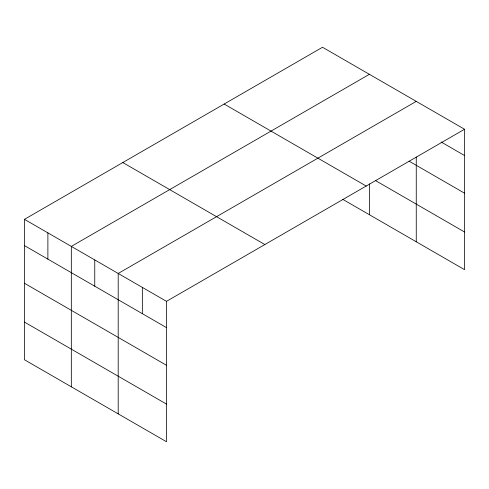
<?xml version="1.0" encoding="UTF-8"?>
<svg xmlns="http://www.w3.org/2000/svg" width="489" height="489" viewBox="0 0 489 489"><rect width="100%" height="100%" fill="white"/><g stroke="black" fill="none" stroke-linecap="round" stroke-linejoin="round"><path stroke-width="0.73" d="M416.255 157.024L416.255 241.78M342.691 199.31L464.55 269.665L464.55 129.255L322.514 47.256L24.45 219.335L24.45 359.745L166.486 441.744L166.486 301.34L24.45 219.335M369.384 74.316L71.321 246.401L71.321 386.805M416.255 101.376L118.197 273.461L118.197 413.865M166.486 301.34L464.55 129.255M441.054 141.963L464.55 155.526M409.097 161.174L464.55 193.192M375.246 180.435L464.55 232M224.151 104.041L366.188 186.046M122.812 162.55L264.849 244.555M24.45 245.606L166.486 327.612M24.45 283.272L166.486 365.277M24.45 322.08L166.486 404.085M369.384 183.833L369.384 214.72M142.342 287.404L142.342 313.669M94.756 259.928L94.756 286.199M47.885 232.868L47.885 259.139"/></g></svg>
